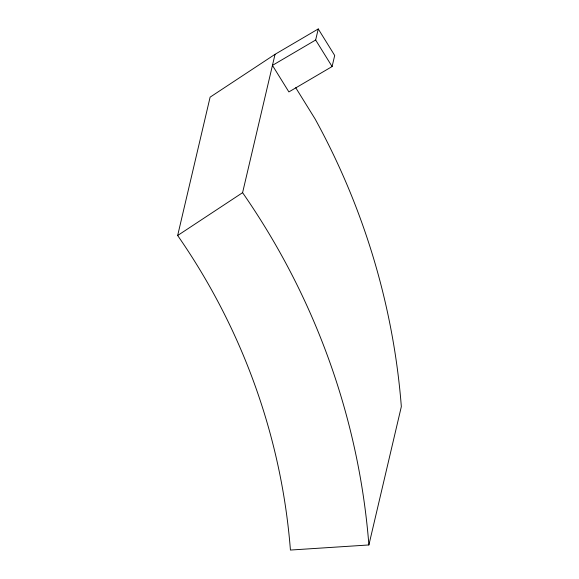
<?xml version="1.0" encoding="UTF-8"?>
<svg xmlns="http://www.w3.org/2000/svg" width="579" height="579" viewBox="0 0 579 579"><rect width="100%" height="100%" fill="white"/><g stroke="black" fill="none" stroke-linecap="round" stroke-linejoin="round"><path stroke-width="0.87" d="M295.731 87.711L315.099 118.956A735.388 717.953 13.2 0 1 401.341 406.596L368.888 544.955L290.426 550.05A656.593 641.033 13.2 0 0 177.659 235.508L210.112 97.156L275.039 54.317L318.255 28.95L334.698 55.483L332.1 66.549L288.885 91.916L272.441 65.384L315.656 40.016L318.255 28.95M368.888 544.955A735.388 717.953 13.2 0 0 242.587 192.677L275.039 54.317M177.659 235.508L242.587 192.677M315.656 40.016L332.1 66.549"/></g></svg>
